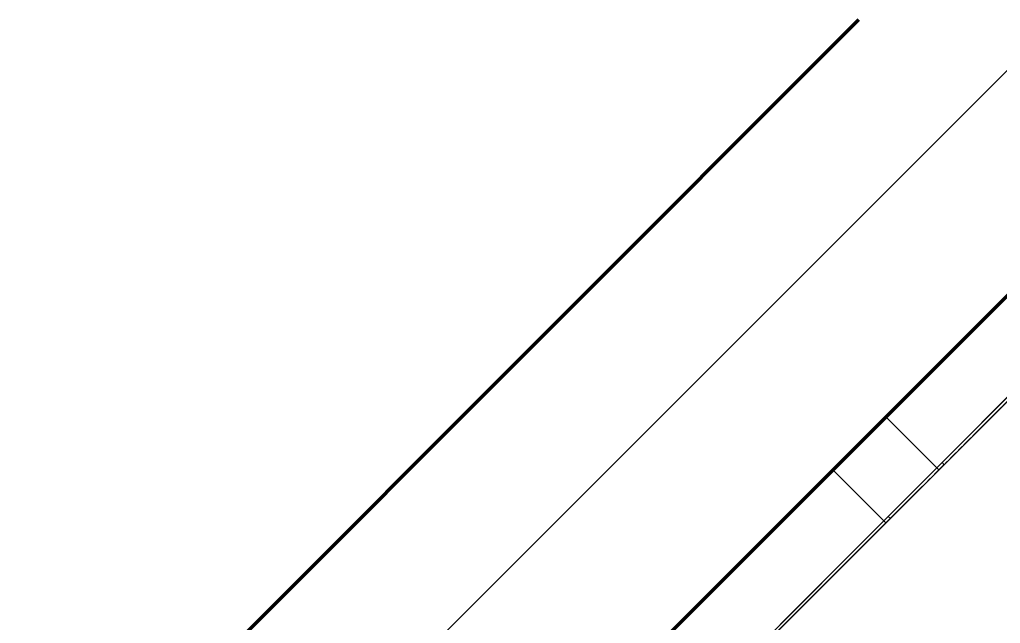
# Model space of a CAD drawing. Header units: millimetres. Extents: x -920231 to -841213, y -17301 to 22361.
# Drawn here: x -875547 to -874893, y -1273 to -871 of the extents above; entities that cross this region are included whole.
import ezdxf

# ---------------------------------------------------------------- set-up
doc = ezdxf.new("R2010")
doc.units = ezdxf.units.MM
for name, color, linetype, lineweight in [('A-GLAZ-CURT', 2, 'Continuous', 9), ('A-WALL', 5, 'Continuous', 35), ('A-WALL-FNSH', 2, 'Continuous', 35), ('A-WALL-PATT', 1, 'Continuous', 35)]:
    doc.layers.add(name, color=color, linetype=linetype, lineweight=lineweight)
pattern_1 = [(45, (0, 0), (-212.13203, 212.13203), []), (135, (0, 0), (-212.13203, -212.13203), [])]

# ---------------------------------------------------------------- blocks, each defined once
blk = doc.blocks.new('PPLS-PP19_Custom Tile Pattern - Custom Tile Pattern-V31-4230-01 ENLARGED MULTI-PURPOSE LEVEL - REFLECTED CEILING PLAN - SHEET 1')
at = {"layer": 'A-GLAZ-CURT'}
for p, q in [((170.29, 0), (245.04, 0)), ((197.58, 0), (211.72, 0)), ((211.72, 0), (197.58, 0)), ((230.06, 0), (300, 0)), ((245.04, 0), (245.04, -2)), ((295.8, 0), (300, 0)), ((295.8, -2), (295.8, 0)), ((300, 0), (300, -2)), ((-300, -2), (300, -2)), ((245.04, -2), (170.29, -2)), ((300, -2), (295.8, -2)), ((300, -2), (300, -50)), ((300, -50), (-300, -50))]:
    blk.add_line(p, q, dxfattribs=at)
for points, knots in [([(94.4, 0), (94.4, 0), (94.64, 0), (99.11, 0), (108.97, 0), (120.79, 0), (139.94, 0), (163.31, 0), (185.23, 0), (193.62, 0), (194.69, 0), (194.79, 0)], [-2348.345796, -2348.345796, -2348.345796, -2348.345796, -2310.419338, -2233.599744, -2052.234781, -1843.028543, -1530.39897, -1095.004608, -529.74427, -295.064701, -265.121568, -265.121568, -265.121568, -265.121568]), ([(192.39, 0), (192.31, 0), (189.39, 0), (183.13, 0), (171, 0), (161.95, 0), (161.28, 0), (158.35, 0), (157.85, 0), (157.77, 0)], [-11579.574382, -11579.574382, -11579.574382, -11579.574382, -11565.880756, -11105.624034, -10839.086983, -10768.332124, -10666.779182, -10580.760289, -10550.278881, -10550.278881, -10550.278881, -10550.278881]), ([(300, 0), (286.53, 0), (254.22, 0), (207.11, 0), (177.41, 0), (159.34, 0), (158.33, 0), (158.3, 0)], [-285.253232, -285.253232, -285.253232, -285.253232, -244.693688, -187.987675, -143.776725, -129.632772, -123.352749, -123.352749, -123.352749, -123.352749]), ([(160.63, 0), (162.13, 0), (166.04, 0), (174.15, 0), (185.98, 0), (208.82, 0), (219.42, 0), (230.06, 0)], [-107.933655, -107.933655, -107.933655, -107.933655, -87.660824, -65.295536, -41.623857, -24.459831, 0, 0, 0, 0]), ([(215.22, 0), (214.62, 0), (210.55, 0), (203.98, 0), (187.54, 0), (175.3, 0), (169.49, 0)], [-203.825446, -203.825446, -203.825446, -203.825446, -198.527383, -184.406837, -162.427601, -142.916156, -142.916156, -142.916156, -142.916156]), ([(172.07, 0), (177.66, 0), (187.87, 0), (201.08, 0), (207.47, 0), (213.96, 0), (215.11, 0)], [-255.364076, -255.364076, -255.364076, -255.364076, -237.955587, -223.92608, -215.862851, -208.75215, -208.75215, -208.75215, -208.75215]), ([(219.84, 0), (220.8, 0), (227.72, 0), (240.28, 0), (245.04, 0)], [-10674.31991, -10674.31991, -10674.31991, -10674.31991, -10511.382485, -9932.504441, -9932.504441, -9932.504441, -9932.504441]), ([(300, 0), (288.22, 0), (262, 0), (232.23, 0), (221.93, 0), (220.47, 0)], [-12528.858583, -12528.858583, -12528.858583, -12528.858583, -11905.454923, -11162.864862, -10952.500711, -10952.500711, -10952.500711, -10952.500711]), ([(284.78, 0), (284.83, 0), (285.23, 0), (287.47, 0), (293.59, 0), (297.76, 0), (300, 0)], [-4096.535135, -4096.535135, -4096.535135, -4096.535135, -4053.389046, -3959.664717, -3862.421465, -3746.95702, -3746.95702, -3746.95702, -3746.95702]), ([(295.8, 0), (294.18, 0), (290.94, 0), (286.68, 0), (285.79, 0)], [-4679.165325, -4679.165325, -4679.165325, -4679.165325, -4358.271401, -4213.061173, -4213.061173, -4213.061173, -4213.061173])]:
    blk.add_open_spline(points, degree=3, knots=knots, dxfattribs=at)
blk = doc.blocks.new('PPLS-PP19_Custom Tile Pattern - Custom Tile Pattern-V32-4230-01 ENLARGED MULTI-PURPOSE LEVEL - REFLECTED CEILING PLAN - SHEET 1')
at = {"layer": 'A-GLAZ-CURT'}
for p, q in [((-300, 0), (-202.31, 0)), ((-300, -2), (-300, 0)), ((-291.48, 0), (-277.34, 0)), ((-277.34, 0), (-291.48, 0)), ((-220.73, 0), (-206.59, 0)), ((-206.59, 0), (-220.73, 0)), ((-300, -2), (300, -2)), ((-300, -50), (-300, -2)), ((-202.31, -2), (-300, -2)), ((300, -50), (-300, -50))]:
    blk.add_line(p, q, dxfattribs=at)
at = {"layer": 'A-GLAZ-CURT', "flags": 128}
for points in [[(-300, 0), (-291.7, 0), (-283.58, 0), (-275.62, 0), (-267.8, 0), (-260.12, 0), (-253.56, 0)], [(-254.25, 0), (-261.61, 0), (-269.09, 0), (-276.68, 0), (-284.36, 0), (-292.14, 0), (-300, 0)], [(-174.21, 0), (-178.96, 0), (-183.97, 0), (-189.27, 0), (-194.85, 0), (-200.68, 0), (-206.74, 0), (-213.02, 0), (-219.49, 0), (-226.14, 0), (-232.95, 0), (-239.91, 0), (-247.01, 0), (-253.56, 0)], [(-252.56, 0), (-245.12, 0), (-237.77, 0), (-230.5, 0), (-223.32, 0), (-216.2, 0), (-209.18, 0), (-202.31, 0)]]:
    blk.add_lwpolyline(points, dxfattribs=at)
at = {"layer": 'A-GLAZ-CURT'}
for points in [[(-300, 0), (-288.13, 0), (-276.44, 0), (-265.27, 0)], [(-255.81, 0), (-255.28, 0), (-254.73, 0), (-254.15, 0)]]:
    blk.add_open_spline(points, degree=3, dxfattribs=at)
for points, knots in [([(-253.56, 0), (-263.15, 0), (-278.23, 0), (-294.48, 0), (-300, 0)], [-14301.266227, -14301.266227, -14301.266227, -14301.266227, -13729.592194, -13439.944408, -13439.944408, -13439.944408, -13439.944408]), ([(-264.75, 0), (-261.66, 0), (-257.93, 0), (-254.27, 0), (-253.61, 0)], [-4678.741718, -4678.741718, -4678.741718, -4678.741718, -4502.809032, -4463.946344, -4463.946344, -4463.946344, -4463.946344]), ([(-253.69, 0), (-258.13, 0), (-261.52, 0), (-263.63, 0), (-263.99, 0)], [-531.287897, -531.287897, -531.287897, -531.287897, -208.940337, -132.821974, -132.821974, -132.821974, -132.821974]), ([(-148.24, 0), (-148.94, 0), (-150.95, 0), (-158.72, 0), (-174.02, 0), (-185.59, 0), (-209.77, 0), (-232.01, 0), (-248.89, 0), (-253.44, 0), (-253.58, 0)], [-2656.439487, -2656.439487, -2656.439487, -2656.439487, -2477.344047, -2237.412286, -2029.680487, -1755.085331, -1400.429864, -858.079193, -543.655514, -533.865337, -533.865337, -533.865337, -533.865337]), ([(-253.56, 0), (-223.66, 0), (-186.99, 0), (-156.5, 0), (-147.82, 0)], [-4462.977868, -4462.977868, -4462.977868, -4462.977868, -2700.551212, -1898.635818, -1898.635818, -1898.635818, -1898.635818]), ([(-147.83, 0), (-167.6, 0), (-200.86, 0), (-239.49, 0), (-253.33, 0)], [-16768.532662, -16768.532662, -16768.532662, -16768.532662, -15131.813646, -14305.832277, -14305.832277, -14305.832277, -14305.832277]), ([(-252.33, 0), (-249.79, 0), (-239.61, 0), (-225.99, 0), (-213.1, 0), (-200.2, 0), (-185.8, 0), (-172.42, 0), (-160.64, 0), (-158.69, 0)], [-5568.921334, -5568.921334, -5568.921334, -5568.921334, -5413.335975, -5017.494783, -4832.723979, -4666.091899, -4349.945572, -4000.813434, -3879.041757, -3879.041757, -3879.041757, -3879.041757]), ([(-133.82, 0), (-135.51, 0), (-137.8, 0), (-149.31, 0), (-162.01, 0), (-177.91, 0), (-199.46, 0), (-216.65, 0), (-231.26, 0), (-233.46, 0), (-234, 0)], [-2731.647847, -2731.647847, -2731.647847, -2731.647847, -2418.507304, -2308.929706, -2113.765672, -1763.376603, -1422.553702, -978.033455, -846.069444, -682.911962, -682.911962, -682.911962, -682.911962]), ([(-232.31, 0), (-231.42, 0), (-229.52, 0), (-225.3, 0), (-223.63, 0)], [-341.455981, -341.455981, -341.455981, -341.455981, -119.536984, 0, 0, 0, 0]), ([(-223.63, 0), (-219.39, 0), (-206.17, 0), (-188.58, 0), (-169.02, 0), (-156.53, 0), (-149.21, 0), (-147.82, 0)], [-5463.295695, -5463.295695, -5463.295695, -5463.295695, -5161.076232, -4739.070012, -4465.409639, -4149.119819, -4074.349204, -4074.349204, -4074.349204, -4074.349204])]:
    blk.add_open_spline(points, degree=3, knots=knots, dxfattribs=at)

msp = doc.modelspace()

# ---------------------------------------------------------------- hatches: boundary and pattern name
at = {"layer": 'A-WALL-PATT', "lineweight": 9}
h = msp.add_hatch(dxfattribs=at)
h.set_pattern_fill('FP_2', color=256, style=0, pattern_type=2)
h.set_pattern_definition([(45, (0, 0), (-84.852814, 84.852814), [])])
h.paths.add_polyline_path([(-881289.54, -7455.78), (-870754.74, 3079.02), (-871037.59, 3079.02), (-881572.39, -7455.78)])
h = msp.add_hatch(dxfattribs=at)
h.set_pattern_fill('FP_3', color=256, style=0, pattern_type=2)
h.set_pattern_definition(pattern_1)
h.paths.add_polyline_path([(-881268.83, -7505.78), (-870734.03, 3029.02), (-870804.74, 3029.02), (-881339.54, -7505.78)])
h = msp.add_hatch(dxfattribs=at)
h.set_pattern_fill('FP_3', color=256, style=0, pattern_type=2)
h.set_pattern_definition(pattern_1)
h.paths.add_polyline_path([(-881289.54, -7455.78), (-881218.83, -7455.78), (-870734.03, 3029.02), (-870804.74, 3029.02), (-880711.94, -6878.17)])

# ---------------------------------------------------------------- linework, layer by layer
at = {"layer": 'A-WALL', "color": 7, "lineweight": 70}
for p, q in [((-870804.74, 3029.02), (-881289.54, -7455.78)), ((-881289.54, -7455.78), (-870804.74, 3029.02)), ((-881289.54, -7455.78), (-870804.74, 3029.02)), ((-881372.39, -7255.78), (-874987.39, -870.78))]:
    msp.add_line(p, q, dxfattribs=at)
at = {"layer": 'A-WALL-FNSH', "color": 250}
for q in [(-881268.83, -7505.78), (-881218.83, -7455.78)]:
    msp.add_line((-870734.03, 3029.02), q, dxfattribs=at)

# ---------------------------------------------------------------- block references
at = {"layer": 'A-GLAZ-CURT', "rotation": 224.9999999999958}
for name, p in [('PPLS-PP19_Custom Tile Pattern - Custom Tile Pattern-V31-4230-01 ENLARGED MULTI-PURPOSE LEVEL - REFLECTED CEILING PLAN - SHEET 1', (-874757.22, -994.17)), ('PPLS-PP19_Custom Tile Pattern - Custom Tile Pattern-V32-4230-01 ENLARGED MULTI-PURPOSE LEVEL - REFLECTED CEILING PLAN - SHEET 1', (-875181.48, -1418.43))]:
    msp.add_blockref(name, p, dxfattribs=at)

doc.saveas('drawing.dxf')
